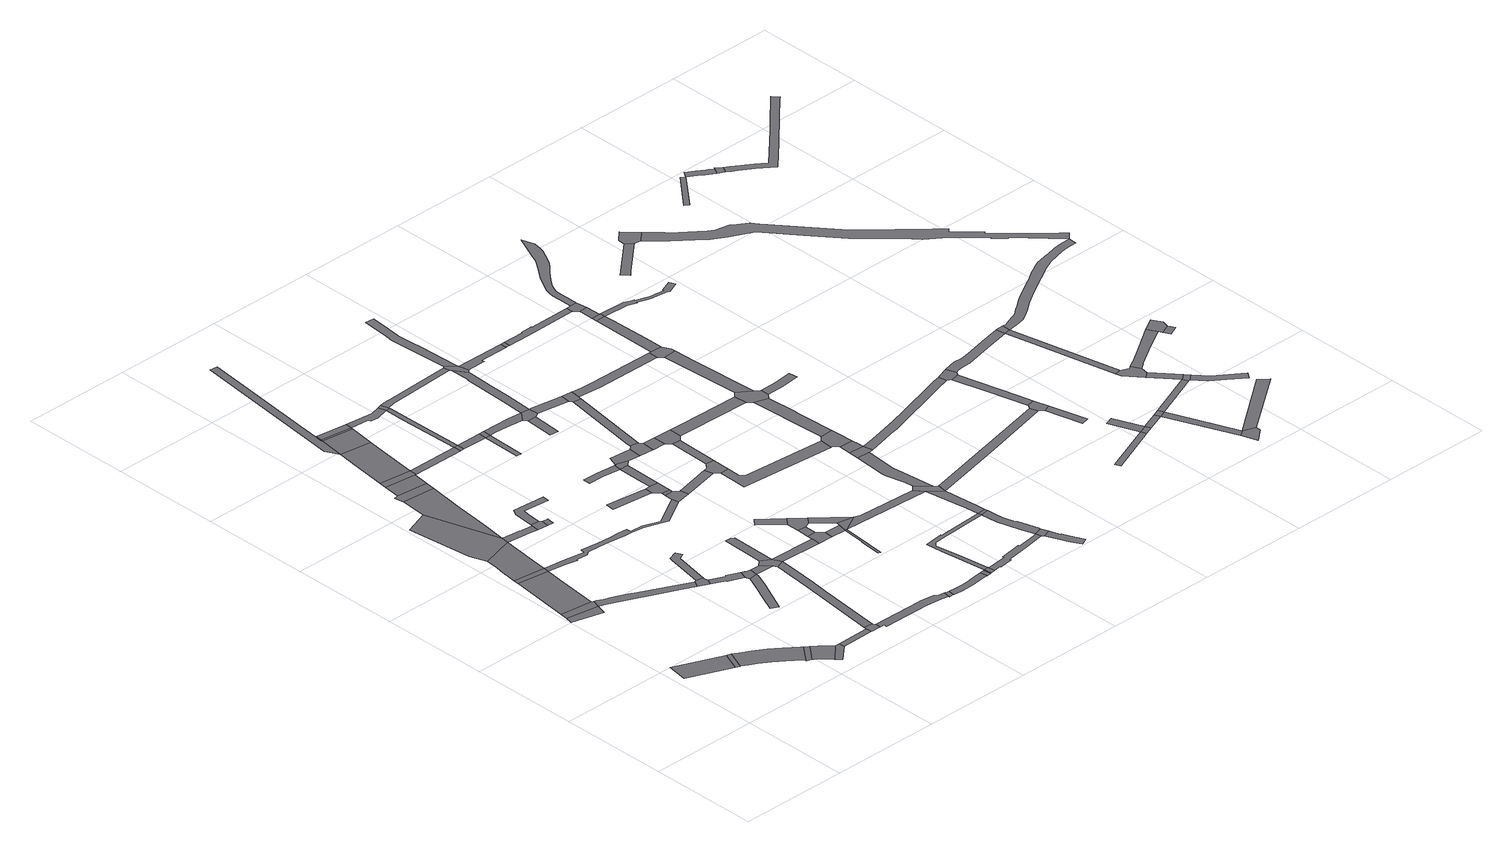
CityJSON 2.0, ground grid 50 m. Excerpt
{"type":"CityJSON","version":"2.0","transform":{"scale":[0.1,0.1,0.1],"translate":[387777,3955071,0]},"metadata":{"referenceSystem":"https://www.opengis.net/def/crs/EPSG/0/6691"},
"CityObjects":{
"road1":{"type":"Road","attributes":{"class":"1040","function":"9020","usage":"9","RoadStructureAttribute.sectionType":"1"},"geometry":[{"type":"MultiSurface","lod":"1","boundaries":[[[0,1,2,3]]]}]},
"road2":{"type":"Road","attributes":{"class":"1040","function":"9020","usage":"9","RoadStructureAttribute.sectionType":"4"},"geometry":[{"type":"MultiSurface","lod":"1","boundaries":[[[0,3,4,5]]]}]},
"road3":{"type":"Road","attributes":{"name":"都道458号","class":"1040","function":"3","usage":"2","RoadStructureAttribute.sectionType":"1"},"geometry":[{"type":"MultiSurface","lod":"1","boundaries":[[[6,7,8,9]]]}]},
"road4":{"type":"Road","attributes":{"name":"都道458号","class":"1040","function":"3","usage":"2","RoadStructureAttribute.sectionType":"4"},"geometry":[{"type":"MultiSurface","lod":"1","boundaries":[[[10,11,12,6,9,13]]]}]},
"road5":{"type":"Road","attributes":{"name":"都道458号","class":"1040","function":"3","usage":"2","RoadStructureAttribute.sectionType":"1"},"geometry":[{"type":"MultiSurface","lod":"1","boundaries":[[[14,15,11,10,16]]]}]},
"road6":{"type":"Road","attributes":{"class":"1040","function":"9020","usage":"9","RoadStructureAttribute.sectionType":"1"},"geometry":[{"type":"MultiSurface","lod":"1","boundaries":[[[17,18,19,20,21,22,23,24,25,26,27,28,29,30,5,4]]]}]},
"road7":{"type":"Road","attributes":{"name":"都道458号","class":"1040","function":"3","usage":"2","RoadStructureAttribute.sectionType":"4"},"geometry":[{"type":"MultiSurface","lod":"1","boundaries":[[[31,15,14,32]]]}]},
"road8":{"type":"Road","attributes":{"class":"1040","function":"9020","usage":"9","RoadStructureAttribute.sectionType":"4"},"geometry":[{"type":"MultiSurface","lod":"1","boundaries":[[[24,23,33,34,35]]]}]},
"road9":{"type":"Road","attributes":{"name":"都道458号","class":"1040","function":"3","usage":"2","RoadStructureAttribute.sectionType":"1"},"geometry":[{"type":"MultiSurface","lod":"1","boundaries":[[[36,37,38,39,31,32,40]]]}]},
"road10":{"type":"Road","attributes":{"class":"1040","function":"9020","usage":"9","RoadStructureAttribute.sectionType":"1"},"geometry":[{"type":"MultiSurface","lod":"1","boundaries":[[[41,42,43,44,45,46,47,35,34]]]}]},
"road11":{"type":"Road","attributes":{"class":"1040","function":"9020","usage":"9","RoadStructureAttribute.sectionType":"4"},"geometry":[{"type":"MultiSurface","lod":"1","boundaries":[[[48,44,43,49,50,51]]]}]},
"road12":{"type":"Road","attributes":{"class":"1040","function":"9020","usage":"9","RoadStructureAttribute.sectionType":"1"},"geometry":[{"type":"MultiSurface","lod":"1","boundaries":[[[52,53,54,55,56,57,58,13,9,59,60,61,62]]]}]},
"road13":{"type":"Road","attributes":{"name":"都道458号","class":"1040","function":"3","usage":"2","RoadStructureAttribute.sectionType":"4"},"geometry":[{"type":"MultiSurface","lod":"1","boundaries":[[[63,64,65,66,37,36]]]}]},
"road14":{"type":"Road","attributes":{"name":"都道458号","class":"1040","function":"3","usage":"2","RoadStructureAttribute.sectionType":"1"},"geometry":[{"type":"MultiSurface","lod":"1","boundaries":[[[67,68,69,70,71,64,63,72]]]}]},
"road15":{"type":"Road","attributes":{"class":"1040","function":"9020","usage":"9","RoadStructureAttribute.sectionType":"1"},"geometry":[{"type":"MultiSurface","lod":"1","boundaries":[[[73,74,48,51]]]}]},
"road16":{"type":"Road","attributes":{"class":"1040","function":"9020","usage":"9","RoadStructureAttribute.sectionType":"1"},"geometry":[{"type":"MultiSurface","lod":"1","boundaries":[[[75,76,77,63,36,78,79,80,81]]]}]},
"road17":{"type":"Road","attributes":{"class":"1040","function":"9020","usage":"9","RoadStructureAttribute.sectionType":"4"},"geometry":[{"type":"MultiSurface","lod":"1","boundaries":[[[82,83,84,62,61,85,86]]]}]},
"road18":{"type":"Road","attributes":{"name":"都道458号","class":"1040","function":"3","usage":"2","RoadStructureAttribute.sectionType":"4"},"geometry":[{"type":"MultiSurface","lod":"1","boundaries":[[[87,88,71,70,89]]]}]},
"road19":{"type":"Road","attributes":{"class":"1040","function":"9020","usage":"9","RoadStructureAttribute.sectionType":"4"},"geometry":[{"type":"MultiSurface","lod":"1","boundaries":[[[90,91,92,74,73,93,94,95]]]}]},
"road20":{"type":"Road","attributes":{"name":"都道458号","class":"1040","function":"3","usage":"2","RoadStructureAttribute.sectionType":"1"},"geometry":[{"type":"MultiSurface","lod":"1","boundaries":[[[96,87,89,97]]]}]},
"road21":{"type":"Road","attributes":{"class":"1040","function":"9020","usage":"9","RoadStructureAttribute.sectionType":"4"},"geometry":[{"type":"MultiSurface","lod":"1","boundaries":[[[98,99,100,81,80,101,102]]]}]},
"road22":{"type":"Road","attributes":{"class":"1040","function":"9020","usage":"9","RoadStructureAttribute.sectionType":"1"},"geometry":[{"type":"MultiSurface","lod":"1","boundaries":[[[103,104,105,106,107,108,109,110]]]}]},
"road23":{"type":"Road","attributes":{"class":"1040","function":"9020","usage":"9","RoadStructureAttribute.sectionType":"1"},"geometry":[{"type":"MultiSurface","lod":"1","boundaries":[[[86,85,111,112,113,114,115,116,117]]]}]},
"road24":{"type":"Road","attributes":{"name":"都道458号","class":"1040","function":"3","usage":"2","RoadStructureAttribute.sectionType":"4"},"geometry":[{"type":"MultiSurface","lod":"1","boundaries":[[[118,119,96,97,120]]]}]},
"road25":{"type":"Road","attributes":{"class":"1040","function":"9020","usage":"9","RoadStructureAttribute.sectionType":"1"},"geometry":[{"type":"MultiSurface","lod":"1","boundaries":[[[121,122,123,124,84,83,125]]]}]},
"road26":{"type":"Road","attributes":{"class":"1040","function":"9020","usage":"9","RoadStructureAttribute.sectionType":"1"},"geometry":[{"type":"MultiSurface","lod":"1","boundaries":[[[126,127,102,101,128,129]]]}]},
"road27":{"type":"Road","attributes":{"class":"1040","function":"9020","usage":"9","RoadStructureAttribute.sectionType":"1"},"geometry":[{"type":"MultiSurface","lod":"1","boundaries":[[[130,131,132,133,134,135,136,137,138,139,140,141,32,14,142,143,144,145,146,147,148,149,150,151,152,153,154,155,156,157,158]]]}]},
"road28":{"type":"Road","attributes":{"name":"都道458号","class":"1040","function":"3","usage":"2","RoadStructureAttribute.sectionType":"1"},"geometry":[{"type":"MultiSurface","lod":"1","boundaries":[[[159,160,161,119,118,162]]]}]},
"road29":{"type":"Road","attributes":{"class":"1040","function":"9020","usage":"9","RoadStructureAttribute.sectionType":"1"},"geometry":[{"type":"MultiSurface","lod":"1","boundaries":[[[163,164,99,98,165,166,167,168]]]}]},
"road30":{"type":"Road","attributes":{"class":"1040","function":"9020","usage":"9","RoadStructureAttribute.sectionType":"4"},"geometry":[{"type":"MultiSurface","lod":"1","boundaries":[[[169,170,171,114,113,103,110]]]}]},
"road31":{"type":"Road","attributes":{"class":"1040","function":"9020","usage":"9","RoadStructureAttribute.sectionType":"1"},"geometry":[{"type":"MultiSurface","lod":"1","boundaries":[[[172,173,174,91,90,175,176,177,178,179]]]}]},
"road32":{"type":"Road","attributes":{"class":"1040","function":"9020","usage":"9","RoadStructureAttribute.sectionType":"1"},"geometry":[{"type":"MultiSurface","lod":"1","boundaries":[[[180,181,182,183,169,110]]]}]},
"road33":{"type":"Road","attributes":{"name":"都道458号","class":"1040","function":"3","usage":"2","RoadStructureAttribute.sectionType":"4"},"geometry":[{"type":"MultiSurface","lod":"1","boundaries":[[[184,160,159,185]]]}]},
"road34":{"type":"Road","attributes":{"class":"1040","function":"9020","usage":"9","RoadStructureAttribute.sectionType":"1"},"geometry":[{"type":"MultiSurface","lod":"1","boundaries":[[[186,187,188,189,95,94,190,191,192,193,194,195,196]]]}]},
"road35":{"type":"Road","attributes":{"name":"都道458号","class":"1040","function":"3","usage":"2","RoadStructureAttribute.sectionType":"1"},"geometry":[{"type":"MultiSurface","lod":"1","boundaries":[[[197,184,185,198]]]}]},
"road36":{"type":"Road","attributes":{"name":"都道458号","class":"1040","function":"3","usage":"2","RoadStructureAttribute.sectionType":"4"},"geometry":[{"type":"MultiSurface","lod":"1","boundaries":[[[199,200,197,198,201]]]}]},
"road37":{"type":"Road","attributes":{"class":"1040","function":"9020","usage":"9","RoadStructureAttribute.sectionType":"4"},"geometry":[{"type":"MultiSurface","lod":"1","boundaries":[[[202,203,182,181,172,179]]]}]},
"road38":{"type":"Road","attributes":{"class":"1040","function":"9020","usage":"9","RoadStructureAttribute.sectionType":"1"},"geometry":[{"type":"MultiSurface","lod":"1","boundaries":[[[118,120,204,205]]]}]},
"road39":{"type":"Road","attributes":{"class":"1040","function":"9020","usage":"9","RoadStructureAttribute.sectionType":"1"},"geometry":[{"type":"MultiSurface","lod":"1","boundaries":[[[206,207,160,184,208,209,210,211,212]]]}]},
"road40":{"type":"Road","attributes":{"class":"1040","function":"9020","usage":"9","RoadStructureAttribute.sectionType":"1"},"geometry":[{"type":"MultiSurface","lod":"1","boundaries":[[[213,214,215,216,217,203,202]]]}]},
"road41":{"type":"Road","attributes":{"class":"1040","function":"9020","usage":"9","RoadStructureAttribute.sectionType":"1"},"geometry":[{"type":"MultiSurface","lod":"1","boundaries":[[[218,219,202,179]]]}]},
"road42":{"type":"Road","attributes":{"class":"1040","function":"9020","usage":"9","RoadStructureAttribute.sectionType":"4"},"geometry":[{"type":"MultiSurface","lod":"1","boundaries":[[[220,205,204,221]]]}]},
"road43":{"type":"Road","attributes":{"class":"1040","function":"9020","usage":"9","RoadStructureAttribute.sectionType":"1"},"geometry":[{"type":"MultiSurface","lod":"1","boundaries":[[[222,223,224,225]]]}]},
"road44":{"type":"Road","attributes":{"class":"1040","function":"9020","usage":"9","RoadStructureAttribute.sectionType":"1"},"geometry":[{"type":"MultiSurface","lod":"1","boundaries":[[[226,227,201,198,228,229,230,231]]]}]},
"road45":{"type":"Road","attributes":{"class":"1040","function":"9020","usage":"9","RoadStructureAttribute.sectionType":"4"},"geometry":[{"type":"MultiSurface","lod":"1","boundaries":[[[232,196,195,233,234]]]}]},
"road46":{"type":"Road","attributes":{"class":"1040","function":"9020","usage":"9","RoadStructureAttribute.sectionType":"1"},"geometry":[{"type":"MultiSurface","lod":"1","boundaries":[[[235,236,231,237,205,220]]]}]},
"road47":{"type":"Road","attributes":{"class":"1040","function":"9020","usage":"9","RoadStructureAttribute.sectionType":"1"},"geometry":[{"type":"MultiSurface","lod":"1","boundaries":[[[238,220,221,239,240]]]}]},
"road48":{"type":"Road","attributes":{"class":"1040","function":"9020","usage":"9","RoadStructureAttribute.sectionType":"1"},"geometry":[{"type":"MultiSurface","lod":"1","boundaries":[[[241,242,243,240]]]}]},
"road49":{"type":"Road","attributes":{"class":"1040","function":"9020","usage":"9","RoadStructureAttribute.sectionType":"1"},"geometry":[{"type":"MultiSurface","lod":"1","boundaries":[[[244,245,246,247,248,249,250]]]}]},
"road50":{"type":"Road","attributes":{"class":"1040","function":"9020","usage":"9","RoadStructureAttribute.sectionType":"4"},"geometry":[{"type":"MultiSurface","lod":"1","boundaries":[[[251,252,226,231,236]]]}]},
"road51":{"type":"Road","attributes":{"class":"1040","function":"9020","usage":"9","RoadStructureAttribute.sectionType":"1"},"geometry":[{"type":"MultiSurface","lod":"1","boundaries":[[[253,254,255,256,257,258,259,260,261,262,263,264,265,232,234]]]}]},
"road52":{"type":"Road","attributes":{"class":"1040","function":"9020","usage":"9","RoadStructureAttribute.sectionType":"1"},"geometry":[{"type":"MultiSurface","lod":"1","boundaries":[[[266,267,268,269]]]}]},
"road53":{"type":"Road","attributes":{"class":"1040","function":"9020","usage":"9","RoadStructureAttribute.sectionType":"4"},"geometry":[{"type":"MultiSurface","lod":"1","boundaries":[[[270,271,225,224,266,269]]]}]},
"road54":{"type":"Road","attributes":{"class":"1040","function":"9020","usage":"9","RoadStructureAttribute.sectionType":"4"},"geometry":[{"type":"MultiSurface","lod":"1","boundaries":[[[272,273,268,267,274,131,130,275]]]}]},
"road55":{"type":"Road","attributes":{"class":"1040","function":"9020","usage":"9","RoadStructureAttribute.sectionType":"4"},"geometry":[{"type":"MultiSurface","lod":"1","boundaries":[[[276,277,219,218,278,279]]]}]},
"road56":{"type":"Road","attributes":{"class":"1040","function":"9020","usage":"9","RoadStructureAttribute.sectionType":"1"},"geometry":[{"type":"MultiSurface","lod":"1","boundaries":[[[280,281,282,283]]]}]},
"road57":{"type":"Road","attributes":{"class":"1040","function":"9020","usage":"9","RoadStructureAttribute.sectionType":"4"},"geometry":[{"type":"MultiSurface","lod":"1","boundaries":[[[284,238,240,243]]]}]},
"road58":{"type":"Road","attributes":{"class":"1040","function":"9020","usage":"9","RoadStructureAttribute.sectionType":"1"},"geometry":[{"type":"MultiSurface","lod":"1","boundaries":[[[285,277,276,286]]]}]},
"road59":{"type":"Road","attributes":{"class":"1040","function":"9020","usage":"9","RoadStructureAttribute.sectionType":"1"},"geometry":[{"type":"MultiSurface","lod":"1","boundaries":[[[287,271,270,288,250]]]}]},
"road60":{"type":"Road","attributes":{"class":"1040","function":"9020","usage":"9","RoadStructureAttribute.sectionType":"1"},"geometry":[{"type":"MultiSurface","lod":"1","boundaries":[[[289,290,291,292,293,294,295,296,297,298]]]}]},
"road61":{"type":"Road","attributes":{"class":"1040","function":"9020","usage":"9","RoadStructureAttribute.sectionType":"4"},"geometry":[{"type":"MultiSurface","lod":"1","boundaries":[[[299,283,282,285,286,300]]]}]},
"road62":{"type":"Road","attributes":{"class":"1040","function":"9020","usage":"9","RoadStructureAttribute.sectionType":"1"},"geometry":[{"type":"MultiSurface","lod":"1","boundaries":[[[301,302,279,278,289]]]}]},
"road63":{"type":"Road","attributes":{"class":"1040","function":"9020","usage":"9","RoadStructureAttribute.sectionType":"4"},"geometry":[{"type":"MultiSurface","lod":"1","boundaries":[[[303,244,250,288,304,305]]]}]},
"road64":{"type":"Road","attributes":{"class":"1040","function":"9020","usage":"9","RoadStructureAttribute.sectionType":"4"},"geometry":[{"type":"MultiSurface","lod":"1","boundaries":[[[306,258,257,307,308]]]}]},
"road65":{"type":"Road","attributes":{"class":"1040","function":"9020","usage":"9","RoadStructureAttribute.sectionType":"1"},"geometry":[{"type":"MultiSurface","lod":"1","boundaries":[[[309,310,311,306,308]]]}]},
"road66":{"type":"Road","attributes":{"class":"1040","function":"9020","usage":"9","RoadStructureAttribute.sectionType":"1"},"geometry":[{"type":"MultiSurface","lod":"1","boundaries":[[[312,273,272,313]]]}]},
"road67":{"type":"Road","attributes":{"class":"1040","function":"9020","usage":"9","RoadStructureAttribute.sectionType":"1"},"geometry":[{"type":"MultiSurface","lod":"1","boundaries":[[[314,284,243,315,316,317,318,319]]]}]},
"road68":{"type":"Road","attributes":{"class":"1040","function":"9020","usage":"9","RoadStructureAttribute.sectionType":"4"},"geometry":[{"type":"MultiSurface","lod":"1","boundaries":[[[320,321,311,310,322]]]}]},
"road69":{"type":"Road","attributes":{"class":"1040","function":"9020","usage":"9","RoadStructureAttribute.sectionType":"1"},"geometry":[{"type":"MultiSurface","lod":"1","boundaries":[[[323,305,304,324,325]]]}]},
"road70":{"type":"Road","attributes":{"class":"1040","function":"9020","usage":"9","RoadStructureAttribute.sectionType":"1"},"geometry":[{"type":"MultiSurface","lod":"1","boundaries":[[[299,300,326,327]]]}]},
"road71":{"type":"Road","attributes":{"class":"1040","function":"9020","usage":"9","RoadStructureAttribute.sectionType":"4"},"geometry":[{"type":"MultiSurface","lod":"1","boundaries":[[[326,301,289,298,327]]]}]},
"road72":{"type":"Road","attributes":{"class":"1040","function":"9020","usage":"9","RoadStructureAttribute.sectionType":"1"},"geometry":[{"type":"MultiSurface","lod":"1","boundaries":[[[328,329,330,331,252,251,332]]]}]},
"road73":{"type":"Road","attributes":{"class":"1040","function":"9020","usage":"9","RoadStructureAttribute.sectionType":"1"},"geometry":[{"type":"MultiSurface","lod":"1","boundaries":[[[333,334,335,336]]]}]},
"road74":{"type":"Road","attributes":{"class":"1040","function":"9020","usage":"9","RoadStructureAttribute.sectionType":"4"},"geometry":[{"type":"MultiSurface","lod":"1","boundaries":[[[337,338,319,318,333,336]]]}]},
"road75":{"type":"Road","attributes":{"class":"1040","function":"9020","usage":"9","RoadStructureAttribute.sectionType":"4"},"geometry":[{"type":"MultiSurface","lod":"1","boundaries":[[[339,340,341,325,324,342,343,344]]]}]},
"road76":{"type":"Road","attributes":{"class":"1040","function":"9020","usage":"9","RoadStructureAttribute.sectionType":"4"},"geometry":[{"type":"MultiSurface","lod":"1","boundaries":[[[345,346,312,313,347,348,349]]]}]},
"road77":{"type":"Road","attributes":{"class":"1040","function":"9020","usage":"9","RoadStructureAttribute.sectionType":"1"},"geometry":[{"type":"MultiSurface","lod":"1","boundaries":[[[350,351,352,353,354,355,356,357,358,359,360,361,311,321,362,363,364,365,366,367,368,369,370,371]]]}]},
"road78":{"type":"Road","attributes":{"class":"1040","function":"9020","usage":"9","RoadStructureAttribute.sectionType":"1"},"geometry":[{"type":"MultiSurface","lod":"1","boundaries":[[[344,343,372,373]]]}]},
"road79":{"type":"Road","attributes":{"class":"1040","function":"9020","usage":"9","RoadStructureAttribute.sectionType":"1"},"geometry":[{"type":"MultiSurface","lod":"1","boundaries":[[[374,375,376,377,378,320,322,379,380,381,382,383,384,385,386]]]}]},
"road80":{"type":"Road","attributes":{"class":"1040","function":"9020","usage":"9","RoadStructureAttribute.sectionType":"1"},"geometry":[{"type":"MultiSurface","lod":"1","boundaries":[[[387,345,349,388]]]}]},
"road81":{"type":"Road","attributes":{"class":"1040","function":"9020","usage":"9","RoadStructureAttribute.sectionType":"1"},"geometry":[{"type":"MultiSurface","lod":"1","boundaries":[[[389,390,391,392,393,394,395,396,319,338]]]}]},
"road82":{"type":"Road","attributes":{"class":"1040","function":"9020","usage":"9","RoadStructureAttribute.sectionType":"1"},"geometry":[{"type":"MultiSurface","lod":"1","boundaries":[[[397,398,327,298,399,400]]]}]},
"road83":{"type":"Road","attributes":{"class":"1040","function":"9020","usage":"9","RoadStructureAttribute.sectionType":"1"},"geometry":[{"type":"MultiSurface","lod":"1","boundaries":[[[401,402,403,404,340,339,405]]]}]},
"road84":{"type":"Road","attributes":{"class":"1040","function":"9020","usage":"9","RoadStructureAttribute.sectionType":"1"},"geometry":[{"type":"MultiSurface","lod":"1","boundaries":[[[337,406,407,408,338]]]}]},
"road85":{"type":"Road","attributes":{"class":"1040","function":"9020","usage":"9","RoadStructureAttribute.sectionType":"4"},"geometry":[{"type":"MultiSurface","lod":"1","boundaries":[[[409,373,372,387,388,410]]]}]},
"road86":{"type":"Road","attributes":{"class":"1040","function":"9020","usage":"9","RoadStructureAttribute.sectionType":"4"},"geometry":[{"type":"MultiSurface","lod":"1","boundaries":[[[411,412,329,328,393,392,413]]]}]},
"road87":{"type":"Road","attributes":{"class":"1040","function":"9020","usage":"9","RoadStructureAttribute.sectionType":"1"},"geometry":[{"type":"MultiSurface","lod":"1","boundaries":[[[414,415,348,347,416,417,418]]]}]},
"road88":{"type":"Road","attributes":{"class":"1040","function":"9020","usage":"9","RoadStructureAttribute.sectionType":"4"},"geometry":[{"type":"MultiSurface","lod":"1","boundaries":[[[419,407,406,403,402,420]]]}]},
"road89":{"type":"Road","attributes":{"class":"1040","function":"9020","usage":"9","RoadStructureAttribute.sectionType":"1"},"geometry":[{"type":"MultiSurface","lod":"1","boundaries":[[[421,422,423,424,425,426,427,428,429,430,412,411]]]}]},
"road90":{"type":"Road","attributes":{"class":"1040","function":"9020","usage":"9","RoadStructureAttribute.sectionType":"4"},"geometry":[{"type":"MultiSurface","lod":"1","boundaries":[[[431,386,385,432,433]]]}]},
"road91":{"type":"Road","attributes":{"class":"1040","function":"9020","usage":"9","RoadStructureAttribute.sectionType":"1"},"geometry":[{"type":"MultiSurface","lod":"1","boundaries":[[[431,434,435,436,437,438,439,440,441,371,442,443,386]]]}]},
"road92":{"type":"Road","attributes":{"class":"1040","function":"9020","usage":"9","RoadStructureAttribute.sectionType":"1"},"geometry":[{"type":"MultiSurface","lod":"1","boundaries":[[[444,445,446,447,448,449,450,451,452,433,432,453,454,455]]]}]},
"road93":{"type":"Road","attributes":{"class":"1040","function":"9020","usage":"9","RoadStructureAttribute.sectionType":"4"},"geometry":[{"type":"MultiSurface","lod":"1","boundaries":[[[456,350,371,441]]]}]},
"road94":{"type":"Road","attributes":{"class":"1040","function":"9020","usage":"9","RoadStructureAttribute.sectionType":"1"},"geometry":[{"type":"MultiSurface","lod":"1","boundaries":[[[400,457,350,456,458,459,460]]]}]},
"road95":{"type":"Road","attributes":{"class":"1040","function":"9020","usage":"9","RoadStructureAttribute.sectionType":"1"},"geometry":[{"type":"MultiSurface","lod":"1","boundaries":[[[413,461,462,463,464,411]]]}]},
"road96":{"type":"Road","attributes":{"class":"1040","function":"9020","usage":"9","RoadStructureAttribute.sectionType":"4"},"geometry":[{"type":"MultiSurface","lod":"1","boundaries":[[[465,466,397,400,460,467]]]}]},
"road97":{"type":"Road","attributes":{"class":"1040","function":"9020","usage":"9","RoadStructureAttribute.sectionType":"1"},"geometry":[{"type":"MultiSurface","lod":"1","boundaries":[[[468,469,470,471,472,466,465,473]]]}]},
"road98":{"type":"Road","attributes":{"class":"1040","function":"9020","usage":"9","RoadStructureAttribute.sectionType":"1"},"geometry":[{"type":"MultiSurface","lod":"1","boundaries":[[[474,409,410,475,476,477,478]]]}]},
"road99":{"type":"Road","attributes":{"class":"1040","function":"9020","usage":"9","RoadStructureAttribute.sectionType":"4"},"geometry":[{"type":"MultiSurface","lod":"1","boundaries":[[[479,480,481,464,463,482]]]}]},
"road100":{"type":"Road","attributes":{"class":"1040","function":"9020","usage":"9","RoadStructureAttribute.sectionType":"4"},"geometry":[{"type":"MultiSurface","lod":"1","boundaries":[[[483,484,469,468,485]]]}]},
"road101":{"type":"Road","attributes":{"class":"1040","function":"9020","usage":"9","RoadStructureAttribute.sectionType":"1"},"geometry":[{"type":"MultiSurface","lod":"1","boundaries":[[[486,487,488,484,483]]]}]},
"road102":{"type":"Road","attributes":{"class":"1040","function":"9020","usage":"9","RoadStructureAttribute.sectionType":"1"},"geometry":[{"type":"MultiSurface","lod":"1","boundaries":[[[489,419,420,490,491,492,493,494]]]}]},
"road103":{"type":"Road","attributes":{"class":"1040","function":"9020","usage":"9","RoadStructureAttribute.sectionType":"4"},"geometry":[{"type":"MultiSurface","lod":"1","boundaries":[[[495,496,497,418,417,498,488,487]]]}]},
"road104":{"type":"Road","attributes":{"class":"1040","function":"9020","usage":"9","RoadStructureAttribute.sectionType":"1"},"geometry":[{"type":"MultiSurface","lod":"1","boundaries":[[[499,500,501,502,503,504,505,506,507,497,496]]]}]},
"road105":{"type":"Road","attributes":{"class":"1040","function":"9020","usage":"9","RoadStructureAttribute.sectionType":"4"},"geometry":[{"type":"MultiSurface","lod":"1","boundaries":[[[508,509,510,478,477,505,504,511]]]}]},
"road106":{"type":"Road","attributes":{"class":"1040","function":"9020","usage":"9","RoadStructureAttribute.sectionType":"1"},"geometry":[{"type":"MultiSurface","lod":"1","boundaries":[[[480,512,513,514,515,516,517,518,519,520,481]]]}]},
"road107":{"type":"Road","attributes":{"class":"1040","function":"9020","usage":"9","RoadStructureAttribute.sectionType":"1"},"geometry":[{"type":"MultiSurface","lod":"1","boundaries":[[[521,522,510,509,523]]]}]},
"road108":{"type":"Road","attributes":{"class":"1040","function":"9020","usage":"9","RoadStructureAttribute.sectionType":"4"},"geometry":[{"type":"MultiSurface","lod":"1","boundaries":[[[524,525,526,527,492,491,522,521]]]}]},
"road109":{"type":"Road","attributes":{"class":"1040","function":"9020","usage":"9","RoadStructureAttribute.sectionType":"1"},"geometry":[{"type":"MultiSurface","lod":"1","boundaries":[[[528,529,530,531,532,467,460]]]}]},
"road110":{"type":"Road","attributes":{"class":"1040","function":"9020","usage":"9","RoadStructureAttribute.sectionType":"1"},"geometry":[{"type":"MultiSurface","lod":"1","boundaries":[[[533,534,535,536,537,508,511,538]]]}]},
"road111":{"type":"Road","attributes":{"class":"1040","function":"9020","usage":"9","RoadStructureAttribute.sectionType":"1"},"geometry":[{"type":"MultiSurface","lod":"1","boundaries":[[[539,527,526,540,541,542]]]}]},
"road112":{"type":"Road","attributes":{"class":"1040","function":"9020","usage":"9","RoadStructureAttribute.sectionType":"1"},"geometry":[{"type":"MultiSurface","lod":"1","boundaries":[[[485,543,544,545,546,547,548,549,550,551,552,553,554,555,483]]]}]},
"road113":{"type":"Road","attributes":{"class":"1040","function":"9020","usage":"9","RoadStructureAttribute.sectionType":"4"},"geometry":[{"type":"MultiSurface","lod":"1","boundaries":[[[556,557,539,542,558]]]}]},
"road114":{"type":"Road","attributes":{"class":"1040","function":"9020","usage":"9","RoadStructureAttribute.sectionType":"1"},"geometry":[{"type":"MultiSurface","lod":"1","boundaries":[[[559,560,561,562,557,556]]]}]},
"road115":{"type":"Road","attributes":{"class":"1040","function":"9020","usage":"9","RoadStructureAttribute.sectionType":"4"},"geometry":[{"type":"MultiSurface","lod":"1","boundaries":[[[563,564,516,515,560,559]]]}]},
"road116":{"type":"Road","attributes":{"class":"1040","function":"9020","usage":"9","RoadStructureAttribute.sectionType":"1"},"geometry":[{"type":"MultiSurface","lod":"1","boundaries":[[[565,566,567,568]]]}]},
"road117":{"type":"Road","attributes":{"class":"1040","function":"9020","usage":"9","RoadStructureAttribute.sectionType":"1"},"geometry":[{"type":"MultiSurface","lod":"1","boundaries":[[[569,570,571,572,573,574,575,576,577,578,579,580,581,582,583,584,585,586,587,588,558,542]]]}]},
"road118":{"type":"Road","attributes":{"class":"1040","function":"9020","usage":"9","RoadStructureAttribute.sectionType":"1"},"geometry":[{"type":"MultiSurface","lod":"1","boundaries":[[[589,590,591,592,593,594,595,596,597,598,599,564,563,600,601,602,603,604,605,606,607,608,609,610,611,612,613,614,615,616,617]]]}]},
"road119":{"type":"Road","attributes":{"class":"1040","function":"9020","usage":"9","RoadStructureAttribute.sectionType":"4"},"geometry":[{"type":"MultiSurface","lod":"1","boundaries":[[[618,619,531,530,620,621]]]}]},
"road120":{"type":"Road","attributes":{"class":"1040","function":"9020","usage":"9","RoadStructureAttribute.sectionType":"1"},"geometry":[{"type":"MultiSurface","lod":"1","boundaries":[[[621,620,622,623]]]}]},
"road121":{"type":"Road","attributes":{"class":"1040","function":"9020","usage":"9","RoadStructureAttribute.sectionType":"1"},"geometry":[{"type":"MultiSurface","lod":"1","boundaries":[[[624,625,626,627,619,618]]]}]},
"road122":{"type":"Road","attributes":{"class":"1040","function":"9020","usage":"9","RoadStructureAttribute.sectionType":"4"},"geometry":[{"type":"MultiSurface","lod":"1","boundaries":[[[628,629,630,548,547,631,626,625]]]}]},
"road123":{"type":"Road","attributes":{"class":"1040","function":"9020","usage":"9","RoadStructureAttribute.sectionType":"1"},"geometry":[{"type":"MultiSurface","lod":"1","boundaries":[[[632,633,568,634]]]}]},
"road124":{"type":"Road","attributes":{"class":"1040","function":"9020","usage":"9","RoadStructureAttribute.sectionType":"4"},"geometry":[{"type":"MultiSurface","lod":"1","boundaries":[[[634,568,567,635]]]}]},
"road125":{"type":"Road","attributes":{"class":"1040","function":"9020","usage":"9","RoadStructureAttribute.sectionType":"1"},"geometry":[{"type":"MultiSurface","lod":"1","boundaries":[[[636,634,635,637]]]}]},
"road126":{"type":"Road","attributes":{"class":"1040","function":"9020","usage":"9","RoadStructureAttribute.sectionType":"1"},"geometry":[{"type":"MultiSurface","lod":"1","boundaries":[[[638,639,640,641,642]]]}]},
"road127":{"type":"Road","attributes":{"class":"1040","function":"9020","usage":"9","RoadStructureAttribute.sectionType":"4"},"geometry":[{"type":"MultiSurface","lod":"1","boundaries":[[[643,636,637,644]]]}]},
"road128":{"type":"Road","attributes":{"class":"1040","function":"9020","usage":"9","RoadStructureAttribute.sectionType":"1"},"geometry":[{"type":"MultiSurface","lod":"1","boundaries":[[[645,644,637,646,647]]]}]},
"road129":{"type":"Road","attributes":{"class":"1040","function":"9020","usage":"9","RoadStructureAttribute.sectionType":"1"},"geometry":[{"type":"MultiSurface","lod":"1","boundaries":[[[648,649,650,651,652,653,629,628,654,655,656,657,658,659]]]}]},
"road130":{"type":"Road","attributes":{"class":"1040","function":"9020","usage":"9","RoadStructureAttribute.sectionType":"4"},"geometry":[{"type":"MultiSurface","lod":"1","boundaries":[[[660,647,646,661,662]]]}]},
"road131":{"type":"Road","attributes":{"class":"1040","function":"9020","usage":"9","RoadStructureAttribute.sectionType":"4"},"geometry":[{"type":"MultiSurface","lod":"1","boundaries":[[[663,664,639,638,665,666]]]}]},
"road132":{"type":"Road","attributes":{"class":"1040","function":"9020","usage":"9","RoadStructureAttribute.sectionType":"1"},"geometry":[{"type":"MultiSurface","lod":"1","boundaries":[[[667,668,643,644]]]}]},
"road133":{"type":"Road","attributes":{"class":"1040","function":"9020","usage":"9","RoadStructureAttribute.sectionType":"4"},"geometry":[{"type":"MultiSurface","lod":"1","boundaries":[[[669,670,671,672,673,674,675,676]]]}]},
"road134":{"type":"Road","attributes":{"class":"1040","function":"9020","usage":"9","RoadStructureAttribute.sectionType":"1"},"geometry":[{"type":"MultiSurface","lod":"1","boundaries":[[[677,678,669,676,679,659]]]}]},
"road135":{"type":"Road","attributes":{"class":"1040","function":"9020","usage":"9","RoadStructureAttribute.sectionType":"4"},"geometry":[{"type":"MultiSurface","lod":"1","boundaries":[[[680,681,648,659,679]]]}]},
"road136":{"type":"Road","attributes":{"class":"1040","function":"9020","usage":"9","RoadStructureAttribute.sectionType":"1"},"geometry":[{"type":"MultiSurface","lod":"1","boundaries":[[[660,682,683,684,647]]]}]},
"road137":{"type":"Road","attributes":{"class":"1040","function":"9020","usage":"9","RoadStructureAttribute.sectionType":"1"},"geometry":[{"type":"MultiSurface","lod":"1","boundaries":[[[685,672,671,668]]]}]},
"road138":{"type":"Road","attributes":{"class":"1040","function":"9020","usage":"9","RoadStructureAttribute.sectionType":"4"},"geometry":[{"type":"MultiSurface","lod":"1","boundaries":[[[686,685,668,667,687]]]}]},
"road139":{"type":"Road","attributes":{"class":"1040","function":"9020","usage":"9","RoadStructureAttribute.sectionType":"1"},"geometry":[{"type":"MultiSurface","lod":"1","boundaries":[[[688,686,687,689,690,691,692]]]}]},
"road140":{"type":"Road","attributes":{"class":"1040","function":"9020","usage":"9","RoadStructureAttribute.sectionType":"1"},"geometry":[{"type":"MultiSurface","lod":"1","boundaries":[[[693,694,695,696,697,698,699,700,701,674,673,702,703,704]]]}]},
"road141":{"type":"Road","attributes":{"class":"1040","function":"9020","usage":"9","RoadStructureAttribute.sectionType":"1"},"geometry":[{"type":"MultiSurface","lod":"1","boundaries":[[[705,706,707,708]]]}]},
"road142":{"type":"Road","attributes":{"class":"1040","function":"9020","usage":"9","RoadStructureAttribute.sectionType":"1"},"geometry":[{"type":"MultiSurface","lod":"1","boundaries":[[[709,710,711,712,713,714,715,716,717,718,719,720,721,722,723,724,725,726,727,728,729,666,665,730,731,732,733,734,735,736,737,738,739,740,741,742,743,744,745,746,747,748,749]]]}]},
"road143":{"type":"Road","attributes":{"class":"1040","function":"9020","usage":"9","RoadStructureAttribute.sectionType":"4"},"geometry":[{"type":"MultiSurface","lod":"1","boundaries":[[[750,751,697,696,752,753]]]}]},
"road144":{"type":"Road","attributes":{"class":"1040","function":"9020","usage":"9","RoadStructureAttribute.sectionType":"1"},"geometry":[{"type":"MultiSurface","lod":"1","boundaries":[[[753,752,754,755]]]}]},
"road145":{"type":"Road","attributes":{"class":"1040","function":"9020","usage":"9","RoadStructureAttribute.sectionType":"1"},"geometry":[{"type":"MultiSurface","lod":"1","boundaries":[[[756,757,758,759,760,761,762,763,764,765,766,767,768,769,770,771,772,773,774,775,776,777,778,779,780,680,679,781,782,783,784,785,786,787,788,789,790,791,792,793,794,748]]]}]},
"road146":{"type":"Road","attributes":{"class":"1040","function":"9020","usage":"9","RoadStructureAttribute.sectionType":"1"},"geometry":[{"type":"MultiSurface","lod":"1","boundaries":[[[795,796,797,798,799,800,801,802,803,804]]]}]},
"road147":{"type":"Road","attributes":{"class":"1040","function":"9020","usage":"9","RoadStructureAttribute.sectionType":"4"},"geometry":[{"type":"MultiSurface","lod":"1","boundaries":[[[805,804,803,806,807]]]}]},
"road148":{"type":"Road","attributes":{"class":"1040","function":"9020","usage":"9","RoadStructureAttribute.sectionType":"1"},"geometry":[{"type":"MultiSurface","lod":"1","boundaries":[[[808,809,810,811,812,813,814,807,806,815,816,817,818,819,820,821,822,823]]]}]}
},
"vertices":[
[273,411,0],[56,501,0],[42,407,0],[238,325,0],
[258,316,0],[293,403,0],
[12,1033,0],[6,1001,0],[148,963,0],[160,1007,0],
[162,1050,0],[17,1068,0],[15,1048,0],[173,1046,0],
[196,1325,0],[52,1343,0],[184,1231,0],
[260,315,0],[289,300,0],[320,283,0],[367,253,0],[411,221,0],[465,178,0],[472,172,0],[530,245,0],[524,250,0],[467,295,0],[420,330,0],[367,364,0],[334,381,0],[295,402,0],
[55,1368,0],[199,1349,0],
[469,165,0],[491,156,0],[551,228,0],
[229,1583,0],[77,1540,0],[70,1480,0],[67,1457,0],[208,1422,0],
[498,151,0],[528,123,0],[556,95,0],[622,161,0],[604,181,0],[575,207,0],[557,222,0],
[645,162,0],[559,92,0],[578,72,0],[645,134,0],
[490,901,0],[340,973,0],[305,990,0],[269,1007,0],[241,1019,0],[211,1031,0],[186,1042,0],[182,1003,0],[476,870,0],[537,841,0],[551,871,0],
[234,1618,0],[130,1954,0],[17,1914,0],[51,1616,0],
[255,1789,0],[263,1852,0],[270,1906,0],[291,2059,0],[140,2072,0],[247,1722,0],
[796,137,0],[796,165,0],
[328,1606,0],[318,1607,0],[236,1617,0],[314,1573,0],[324,1571,0],[374,1566,0],[378,1600,0],
[594,859,0],[596,868,0],[563,875,0],[585,819,0],[599,847,0],
[153,2118,0],[132,2114,0],[297,2105,0],
[837,173,0],[797,178,0],[796,167,0],[804,137,0],[844,136,0],[845,162,0],
[163,2197,0],[307,2178,0],
[419,1605,0],[380,1608,0],[379,1604,0],[424,1560,0],[428,1595,0],
[722,737,0],[696,677,0],[659,597,0],[629,530,0],[663,515,0],[732,663,0],[762,731,0],[761,742,0],
[645,791,0],[646,786,0],[715,756,0],[728,794,0],[670,819,0],[667,815,0],[638,828,0],
[312,2213,0],[168,2232,0],[312,2178,0],
[656,1044,0],[644,1073,0],[601,1058,0],[597,1042,0],[629,1031,0],
[447,1593,0],[433,1595,0],[451,1557,0],[456,1592,0],
[907,1325,0],[901,1356,0],[759,1272,0],[684,1299,0],[624,1303,0],[624,1323,0],[584,1328,0],[538,1328,0],[479,1334,0],[394,1343,0],[390,1322,0],[304,1336,0],[279,1310,0],[333,1301,0],[333,1305,0],[341,1305,0],[354,1305,0],[387,1303,0],[404,1315,0],[426,1314,0],[443,1312,0],[470,1311,0],[509,1306,0],[593,1297,0],[623,1294,0],[677,1289,0],[752,1264,0],[786,1253,0],[906,1324,0],
[345,2467,0],[202,2488,0],[189,2396,0],[333,2381,0],
[405,1731,0],[390,1705,0],[426,1674,0],[432,1699,0],[551,1688,0],[553,1718,0],
[768,781,0],[743,785,0],[743,787,0],
[861,721,0],[852,650,0],[839,538,0],[869,465,0],[880,548,0],[891,657,0],[898,720,0],[900,736,0],
[809,740,0],[850,738,0],[809,778,0],[777,779,0],
[218,2604,0],[362,2584,0],
[1169,139,0],[1151,151,0],[1085,159,0],[1077,159,0],[866,135,0],[866,122,0],[1082,119,0],[1121,115,0],[1156,111,0],[1186,105,0],[1191,135,0],
[220,2615,0],[363,2594,0],
[224,2644,0],[222,2631,0],[367,2624,0],
[877,776,0],[837,804,0],
[554,2179,0],[554,2214,0],
[184,2649,0],[172,2548,0],[214,2605,0],[219,2645,0],[231,2740,0],[295,3271,0],[260,3275,0],
[881,932,0],[882,932,0],[883,987,0],[869,994,0],[842,996,0],
[1092,730,0],[1093,770,0],
[572,2214,0],[572,2179,0],
[691,1503,0],[686,1463,0],[876,1442,0],[880,1481,0],
[539,2622,0],[495,2610,0],[446,2585,0],[453,2575,0],[487,2571,0],[548,2588,0],
[1214,131,0],[1187,99,0],[1209,102,0],
[569,2485,0],[569,2588,0],[548,2485,0],
[689,2214,0],[588,2179,0],[689,2177,0],
[683,1999,0],[708,1999,0],[714,2177,0],
[910,1684,0],[907,1685,0],[825,1693,0],[752,1694,0],[751,1660,0],[823,1659,0],[907,1650,0],
[569,2594,0],[559,2628,0],
[1214,101,0],[1248,98,0],[1283,97,0],[1326,99,0],[1398,107,0],[1394,140,0],[1369,137,0],[1325,132,0],[1325,129,0],[1320,129,0],[1283,127,0],[1250,128,0],[1218,130,0],
[902,1412,0],[902,1395,0],[942,1395,0],[942,1411,0],
[943,1478,0],[904,1479,0],
[974,1337,0],[965,1376,0],[901,1364,0],[910,1325,0],
[1134,796,0],[1094,797,0],[1159,728,0],[1161,768,0],
[1030,1029,0],[1003,999,0],[1098,914,0],[1125,944,0],
[714,2214,0],
[1096,852,0],[1136,851,0],
[904,1526,0],[947,1650,0],
[1229,726,0],[1219,622,0],[1215,616,0],[1207,518,0],[1218,517,0],[1230,651,0],[1231,660,0],[1234,688,0],[1234,698,0],[1237,725,0],
[1186,890,0],[1160,860,0],
[1237,765,0],[1230,766,0],
[917,1684,0],[969,1670,0],[918,1688,0],
[1416,143,0],[1398,106,0],[1421,109,0],
[1422,110,0],[1424,110,0],[1420,144,0],
[1136,1415,0],[1145,1376,0],
[851,2214,0],[741,2177,0],[802,2173,0],[849,2169,0],[878,2166,0],[912,2208,0],
[1441,142,0],[1440,146,0],[1445,112,0],
[934,1733,0],[1028,1665,0],[1033,1724,0],
[1243,785,0],[1319,771,0],
[922,2620,0],[920,2647,0],[615,2634,0],[578,2633,0],[605,2604,0],
[892,2147,0],[882,2015,0],[922,2012,0],[932,2146,0],
[955,2159,0],[952,2204,0],
[1087,1735,0],[1049,1741,0],[1048,1737,0],[1094,1659,0],[1095,1659,0],[1099,1719,0],
[1171,1442,0],[1152,1419,0],[1168,1357,0],[1208,1356,0],[1211,1441,0],
[1684,449,0],[1524,440,0],[1508,439,0],[1507,439,0],[1499,438,0],[1490,438,0],[1473,437,0],[1473,441,0],[1417,435,0],[1401,433,0],[1386,431,0],[1392,354,0],[1420,290,0],[1404,400,0],[1418,415,0],[1422,415,0],[1440,417,0],[1488,420,0],[1531,422,0],[1551,424,0],[1579,425,0],[1686,433,0],
[1157,1657,0],[1159,1717,0],
[1726,184,0],[1636,169,0],[1635,176,0],[1535,160,0],[1536,154,0],[1480,117,0],[1481,112,0],[1544,121,0],[1542,127,0],[1612,138,0],[1661,146,0],[1747,162,0],[1741,186,0],
[1178,1635,0],[1218,1634,0],
[959,2334,0],[962,2417,0],[967,2546,0],[967,2556,0],[929,2613,0],[931,2518,0],[926,2518,0],[919,2335,0],
[1617,746,0],[1347,760,0],[1309,722,0],[1647,705,0],
[1111,1881,0],[1149,2115,0],[1111,2121,0],[1052,1758,0],[1090,1752,0],
[1101,2135,0],[1107,2182,0],[961,2203,0],
[1242,1715,0],[1240,1655,0],
[969,2614,0],[927,2655,0],[981,2570,0],
[1226,1277,0],[1206,1299,0],[1163,1222,0],[1604,1188,0],[1609,1247,0],
[1157,2175,0],[1152,2131,0],
[968,2637,0],[960,2812,0],[957,2877,0],[954,2930,0],[955,2940,0],[965,3034,0],[971,3090,0],[931,3094,0],[917,2959,0],[914,2931,0],
[1780,200,0],[1756,156,0],[1792,167,0],
[1778,206,0],[1781,211,0],[1753,303,0],[1747,306,0],[1746,308,0],[1732,364,0],[1728,407,0],[1725,437,0],[1693,354,0],[1721,253,0],
[1853,24,0],[1852,26,0],[1851,27,0],[1851,31,0],[1838,58,0],[1834,67,0],[1813,117,0],[1810,118,0],[1796,154,0],[1774,110,0],[1799,51,0],[1821,8,0],
[1723,453,0],
[1679,505,0],[1718,510,0],[1717,521,0],[1705,654,0],
[1065,2570,0],[1065,2584,0],[1198,2584,0],[1198,2614,0],
[1694,707,0],[1638,768,0],[1710,696,0],
[1684,1056,0],[1624,1060,0],[1614,914,0],[1616,892,0],[1634,806,0],[1674,915,0],
[1300,1713,0],[1298,1653,0],[1586,1648,0],[1591,1648,0],[1587,1708,0],
[1216,2584,0],[1218,2584,0],[1218,2614,0],[1199,2584,0],
[1698,1104,0],[1627,1107,0],[1708,1062,0],
[1697,1134,0],[1695,1164,0],[1631,1164,0],
[1159,2175,0],[1261,2123,0],[1568,2121,0],[1569,2165,0],[1263,2167,0],[1206,2171,0],
[1692,1241,0],[1690,1271,0],[1630,1268,0],[1611,1187,0],
[1690,1277,0],[1688,1310,0],[1686,1371,0],[1682,1450,0],[1681,1473,0],[1674,1607,0],[1613,1627,0],[1629,1308,0],[1630,1274,0],
[1692,1668,0],[1670,1687,0],[1608,1730,0],[1693,1628,0],
[1314,2583,0],[1369,2584,0],[1369,2582,0],[1561,2586,0],[1561,2618,0],[1368,2614,0],[1368,2618,0],[1314,2617,0],[1314,2613,0],
[1650,2103,0],[1590,2100,0],[1655,2002,0],
[1649,2124,0],[1633,2163,0],[1633,2164,0],[1578,2165,0],
[1747,664,0],[2048,731,0],[2363,808,0],[2352,846,0],[1757,707,0],
[1828,1637,0],[1860,1639,0],[1857,1679,0],[1824,1677,0],[1775,1670,0],[1778,1630,0],
[1582,2472,0],[1631,2252,0],[1628,2431,0],[1625,2472,0],
[1834,1092,0],[1840,1093,0],[1880,1100,0],[2200,1196,0],[2261,1214,0],[2253,1252,0],[2222,1244,0],[2122,1214,0],[2065,1198,0],[1985,1175,0],[1909,1153,0],[1816,1130,0],[1742,1113,0],
[1624,2497,0],[1582,2496,0],[1626,2497,0],
[1620,2567,0],[1583,2565,0],[1583,2561,0],[1583,2558,0],
[1616,2620,0],[1583,2618,0],
[2308,327,0],[2319,302,0],[2554,399,0],[2544,424,0],
[1744,2468,0],[1768,2459,0],[1783,2453,0],[1784,2458,0],[1832,2441,0],[1852,2436,0],[1875,2434,0],[1929,2429,0],[1933,2421,0],[1987,2446,0],[1975,2473,0],[1920,2449,0],[1922,2444,0],[1876,2448,0],[1854,2451,0],[1836,2456,0],[1790,2472,0],[1792,2477,0],[1777,2482,0],[1750,2493,0],
[1751,3036,0],[1728,2983,0],[1710,2944,0],[1679,2896,0],[1641,2846,0],[1621,2813,0],[1606,2786,0],[1595,2763,0],[1588,2741,0],[1584,2720,0],[1584,2682,0],[1614,2667,0],[1614,2682,0],[1614,2717,0],[1617,2733,0],[1623,2752,0],[1632,2772,0],[1648,2792,0],[1674,2824,0],[1693,2847,0],[1707,2861,0],[1724,2879,0],[1737,2896,0],[1754,2924,0],[1766,2947,0],[1778,2972,0],[1787,3000,0],[1794,3034,0],[1776,3090,0],
[2400,875,0],[2362,863,0],[2384,795,0],[2417,806,0],
[2425,625,0],[2459,633,0],
[2383,944,0],[2318,1211,0],[2279,1202,0],[2319,1040,0],
[2328,1229,0],[2313,1273,0],[2259,1254,0],[2279,1204,0],
[2529,573,0],[2492,560,0],[2581,439,0],
[2591,414,0],
[2665,473,0],[2676,448,0],
[2073,2764,0],[2044,2791,0],[1876,2642,0],[1902,2611,0],[1927,2634,0],
[2698,486,0],[2708,461,0],
[2758,338,0],[2804,131,0],[2833,152,0],
[2651,1337,0],[2554,1316,0],[2454,1293,0],[2411,1284,0],[2375,1289,0],[2316,1274,0],[2342,1234,0],[2369,1239,0],[2414,1240,0],[2486,1256,0],[2537,1268,0],[2659,1295,0],
[2889,132,0],[2829,60,0],[2887,108,0],
[2089,2866,0],[2046,2824,0],[2104,2762,0],[2148,2804,0],
[2932,553,0],[2922,578,0],
[2764,787,0],[2770,759,0],[2830,687,0],[2858,710,0],[2864,746,0],[2841,785,0],[2829,777,0],[2793,793,0],
[2671,1238,0],[2690,1145,0],[2688,1301,0],
[2688,1339,0],[2653,1338,0],
[3025,233,0],[3171,341,0],[3129,375,0],
[2949,601,0],
[2968,579,0],[2940,556,0],
[3019,518,0],[2988,500,0],[3045,457,0],[3116,404,0],[3136,432,0],
[3048,862,0],[3079,880,0],[3082,882,0],[3094,889,0],[3069,932,0],[3060,927,0],[2952,855,0],[2869,799,0],[2867,801,0],[2891,763,0],[2890,765,0],[2973,818,0],
[2401,2825,0],[2419,2810,0],[2548,2963,0],[2530,2977,0],
[3311,1659,0],[3222,1744,0],[3166,1797,0],[3101,1862,0],[3108,1869,0],[3008,1969,0],[3022,1983,0],[2979,2024,0],[2942,2058,0],[2872,2125,0],[2742,2246,0],[2739,2251,0],[2520,2525,0],[2497,2554,0],[2454,2582,0],[2431,2598,0],[2367,2613,0],[2339,2628,0],[2309,2653,0],[2225,2724,0],[2210,2739,0],[2158,2707,0],[2167,2696,0],[2185,2680,0],[2259,2617,0],[2305,2578,0],[2369,2543,0],[2469,2492,0],[2486,2471,0],[2605,2322,0],[2698,2206,0],[2713,2191,0],[2843,2063,0],[2897,2000,0],[2980,1940,0],[3097,1823,0],[3092,1818,0],[3140,1771,0],[3145,1776,0],[3307,1603,0],[3339,1634,0],
[3157,924,0],[3132,968,0],[3102,872,0],[3147,893,0],
[3117,840,0],[3162,861,0],
[3299,1604,0],[3253,1600,0],[3220,1596,0],[3215,1595,0],[3178,1586,0],[3153,1581,0],[3102,1569,0],[3081,1558,0],[3054,1544,0],[3040,1537,0],[3005,1515,0],[2979,1499,0],[2963,1490,0],[2956,1486,0],[2951,1483,0],[2929,1470,0],[2886,1446,0],[2855,1423,0],[2818,1396,0],[2809,1390,0],[2790,1375,0],[2771,1364,0],[2756,1358,0],[2716,1343,0],[2706,1339,0],[2750,1310,0],[2779,1318,0],[2803,1333,0],[2833,1352,0],[2876,1384,0],[2919,1413,0],[2972,1445,0],[3096,1514,0],[3143,1537,0],[3193,1551,0],[3242,1561,0],[3265,1563,0],[3305,1565,0],[3307,1565,0],
[2650,2940,0],[2641,2945,0],[2606,2968,0],[2567,2993,0],[2550,2965,0],[2590,2939,0],[2614,2923,0],[2626,2916,0],[2653,2900,0],[2670,2928,0],
[2672,2932,0],[2683,2882,0],[2700,2910,0],
[3187,3143,0],[3049,3006,0],[3015,2972,0],[2850,2809,0],[2805,2843,0],[2760,2873,0],[2724,2896,0],[2705,2869,0],[2726,2856,0],[2785,2816,0],[2854,2766,0],[2855,2765,0],[2980,2888,0],[3107,3014,0],[3198,3105,0],[3211,3117,0]
]}
